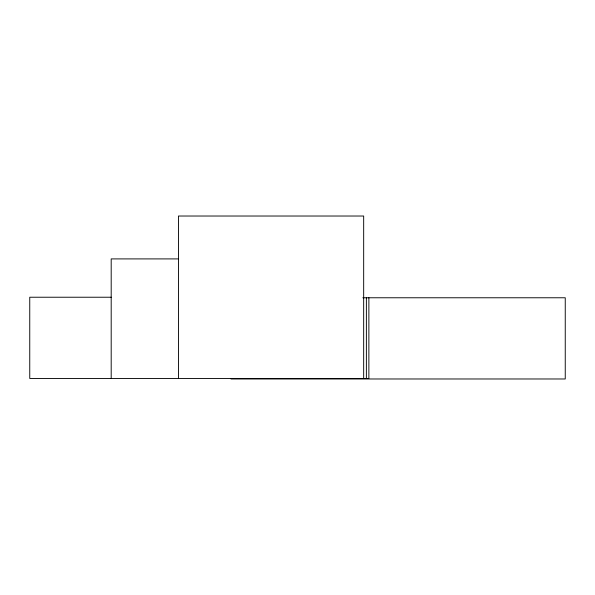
<?xml version="1.0" encoding="UTF-8"?>
<svg xmlns="http://www.w3.org/2000/svg" width="595" height="595" viewBox="0 0 595 595"><rect width="100%" height="100%" fill="white"/><g stroke="black" fill="none" stroke-linecap="round" stroke-linejoin="round"><path stroke-width="0.89" d="M178.463 258.907L111.191 258.907L111.191 378.45M111.191 297.232L29.75 297.232L29.75 378.45L368.87 378.45L368.878 297.768M362.824 297.768L565.25 297.768L565.25 378.978L230.964 378.978M366.379 297.768L366.379 378.45M363.671 378.45L363.671 216.022L178.463 216.022L178.463 378.45"/></g></svg>
